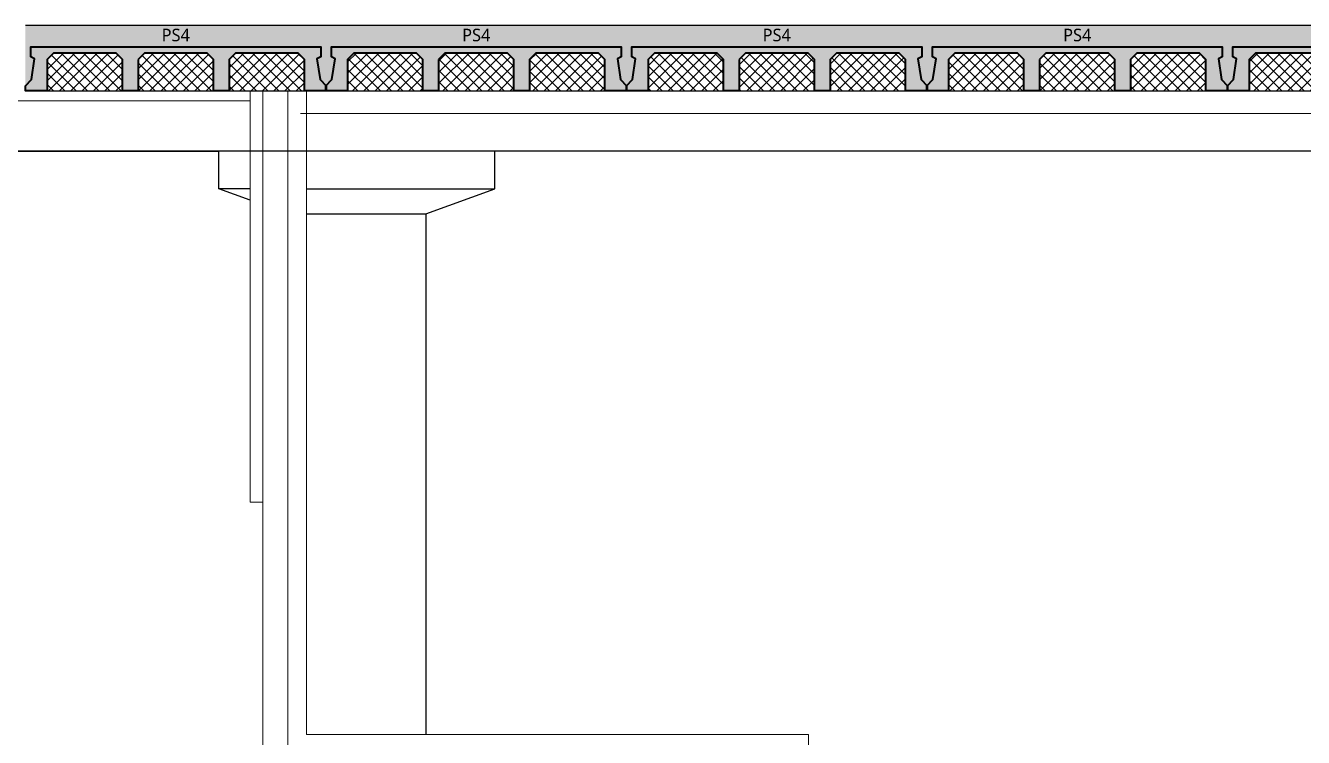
# Model space of a CAD drawing. Header units: millimetres. Extents: x 0 to 420000, y 0 to 297000.
# Drawn here: x 250373 to 260558, y 48775 to 54450 of the extents above; entities that cross this region are included whole.
import ezdxf
from ezdxf.enums import TextEntityAlignment as Align

# ---------------------------------------------------------------- set-up
doc = ezdxf.new("R2010")
doc.units = ezdxf.units.MM
doc.linetypes.add('0731_main_plan$0$form_$0$y-Landschaft$0$_$1$20120914_Verkehrsflächen_Grün$0$20120628_xref - Gammel$1$3_H-GL_F1_U3 - Default$0${ Offset Lines }', pattern=[0])
doc.linetypes.add('CEN', pattern=[62, 60, -1, 0, -1])
for name, color, linetype, lineweight in [('A-AXIS-LINE', 1, 'CEN', 15), ('A-CONC-LIN1', 2, 'Continuous', 40), ('A-CONC-LIN2', 7, 'Continuous', 25), ('A-ELEV-LIN2', 7, 'Continuous', 25), ('A-WAXM-PANL', 6, 'Continuous', 20), ('A-XXXX-INSL1', 15, 'Continuous', 18), ('A-XXXX-INSL2', 8, 'Continuous', 18)]:
    doc.layers.add(name, color=color, linetype=linetype, lineweight=lineweight)
doc.layers.add('A-CONC-SOLD', color=253, linetype='CEN')
doc.layers.add('A-XXXX-NPLT', color=144, linetype='Continuous', lineweight=15, plot=False)
doc.styles.add('맑은고딕', font='')
doc.styles.get('맑은고딕').set_extended_font_data('Malgun Gothic')

# ---------------------------------------------------------------- blocks, each defined once
blk = doc.blocks.new('axis(211208)')
at = {"layer": 'A-AXIS-LINE', "ltscale": 1000}
blk.add_line((4631788.1, -412118.7), (4955413.1, -412118.7), dxfattribs=at)
blk = doc.blocks.new('PS4')
at = {"layer": 'A-CONC-SOLD'}
h = blk.add_hatch(color=256, dxfattribs=at)
h.dxf.hatch_style = 1
h.paths.add_polyline_path([(-1198, -480), (-1198, 0), (1198, 0), (1198, -480), (1150, -430), (1125, -265), (1155, -250), (1155, -170), (-1155, -170), (-1155, -250), (-1125, -265), (-1150, -430)])
h = blk.add_hatch(color=256, dxfattribs=at)
h.dxf.hatch_style = 1
h.paths.add_polyline_path([(-300, -270), (-300, -480), (-300, -520), (-425, -520), (-425, -480), (-425, -270), (-475, -220), (-975, -220), (-1025, -270), (-1025, -480), (-1025, -520), (-1198, -520), (-1198, -480), (-1150, -430), (-1125, -265), (-1155, -250), (-1155, -170), (1155, -170), (1155, -250), (1125, -265), (1150, -430), (1198, -480), (1198, -520), (1025, -520), (1025, -480), (1025, -270), (975, -220), (475, -220), (425, -270), (425, -480), (425, -520), (300, -520), (300, -480), (300, -270), (250, -220), (-250, -220)])
at = {"layer": 'A-XXXX-INSL2'}
h = blk.add_hatch(dxfattribs=at)
h.set_pattern_fill('ANSI37', color=256, scale=20)
h.set_pattern_definition([(45, (-302204.5, -52690), (-44.90128, 44.90128), []), (135, (-302204.5, -52690), (-44.90128, -44.90128), [])])
h.paths.add_polyline_path([(-975, -220), (-1025, -270), (-1025, -480), (-1025, -520), (-425, -520), (-425, -480), (-425, -270), (-475, -220)])
h.paths.add_polyline_path([(300, -520), (300, -480), (300, -270), (250, -220), (-250, -220), (-300, -270), (-300, -480), (-300, -520)])
h.paths.add_polyline_path([(1025, -520), (1025, -480), (1025, -270), (975, -220), (475, -220), (425, -270), (425, -480), (425, -520)])
at = {"layer": 'A-CONC-LIN1', "color": 2, "linetype": '0731_main_plan$0$form_$0$y-Landschaft$0$_$1$20120914_Verkehrsflächen_Grün$0$20120628_xref - Gammel$1$3_H-GL_F1_U3 - Default$0${ Offset Lines }'}
blk.add_lwpolyline([(-300, -270), (-300, -480), (-300, -480), (-300, -520), (-425, -520), (-425, -480), (-425, -480), (-425, -270), (-475, -220), (-975, -220), (-1025, -270), (-1025, -480), (-1025, -480), (-1025, -520), (-1198, -520), (-1198, -480), (-1150, -430), (-1125, -265), (-1155, -250), (-1155, -170), (1155, -170), (1155, -250), (1125, -265), (1150, -430), (1198, -480), (1198, -520), (1025, -520), (1025, -480), (1025, -480), (1025, -270), (975, -220), (475, -220), (425, -270), (425, -480), (425, -480), (425, -520), (300, -520), (300, -480), (300, -480), (300, -270), (250, -220), (-250, -220)], close=True, dxfattribs=at)
at = {"layer": 'A-CONC-LIN2'}
blk.add_line((1198, 0), (-1198, 0), dxfattribs=at)
at = {"layer": 'A-ELEV-LIN2'}
for p, q in [((-1025, -520), (-425, -520)), ((-300, -520), (300, -520)), ((425, -520), (1025, -520))]:
    blk.add_line(p, q, dxfattribs=at)
at = {"layer": 'A-XXXX-NPLT', "style": '맑은고딕'}
blk.add_text('PS4', height=100, dxfattribs=at).set_placement((0, -75), align=Align.MIDDLE)
blk = doc.blocks.new('3층')
blk.add_lwpolyline([(4823874, -402619), (4823874, -406769)])
at = {"layer": 'A-ELEV-LIN2'}
for p, q in [((4813424, -402119), (4822224, -402119)), ((4833224, -402119), (4822224, -402119)), ((4822224, -402419), (4822224, -402119)), ((4824424, -402419), (4824424, -402119)), ((4822474, -402419), (4822224, -402419)), ((4822474, -402510), (4822224, -402419)), ((4822924, -402419), (4824424, -402419)), ((4823874, -402619), (4824424, -402419)), ((4822924, -402619), (4823874, -402619))]:
    blk.add_line(p, q, dxfattribs=at)
at = {"layer": 'A-WAXM-PANL', "ltscale": 500}
blk.add_lwpolyline([(4823374, -407119), (4822574, -407119), (4822574, -401639), (4822774, -401639), (4822774, -406919), (4826774, -406919), (4826774, -408089)], dxfattribs=at)
at = {"layer": 'A-XXXX-INSL1'}
blk.add_line((4802024, -401719), (4822474, -401719), dxfattribs=at)
for points in [[(4822574, -404919), (4822474, -404919), (4822474, -401639)], [(4822924, -401639), (4822924, -406769), (4826924, -406769), (4826924, -408118)], [(4877874, -401819), (4834824, -401819), (4834824, -402319), (4833824, -402319), (4833824, -401819), (4822874, -401819)]]:
    blk.add_lwpolyline(points, dxfattribs=at)
for p in [(4821881, -401119), (4824276, -401119), (4826671, -401119), (4829066, -401119), (4831461, -401119)]:
    blk.add_blockref('PS4', p)

msp = doc.modelspace()

# ---------------------------------------------------------------- block references
msp.add_blockref('3층', (-4570311.3, 455568.7))
at = {"layer": 'A-AXIS-LINE'}
msp.add_blockref('axis(211208)', (-4581588.1, 465568.7), dxfattribs=at)

doc.saveas('drawing.dxf')
